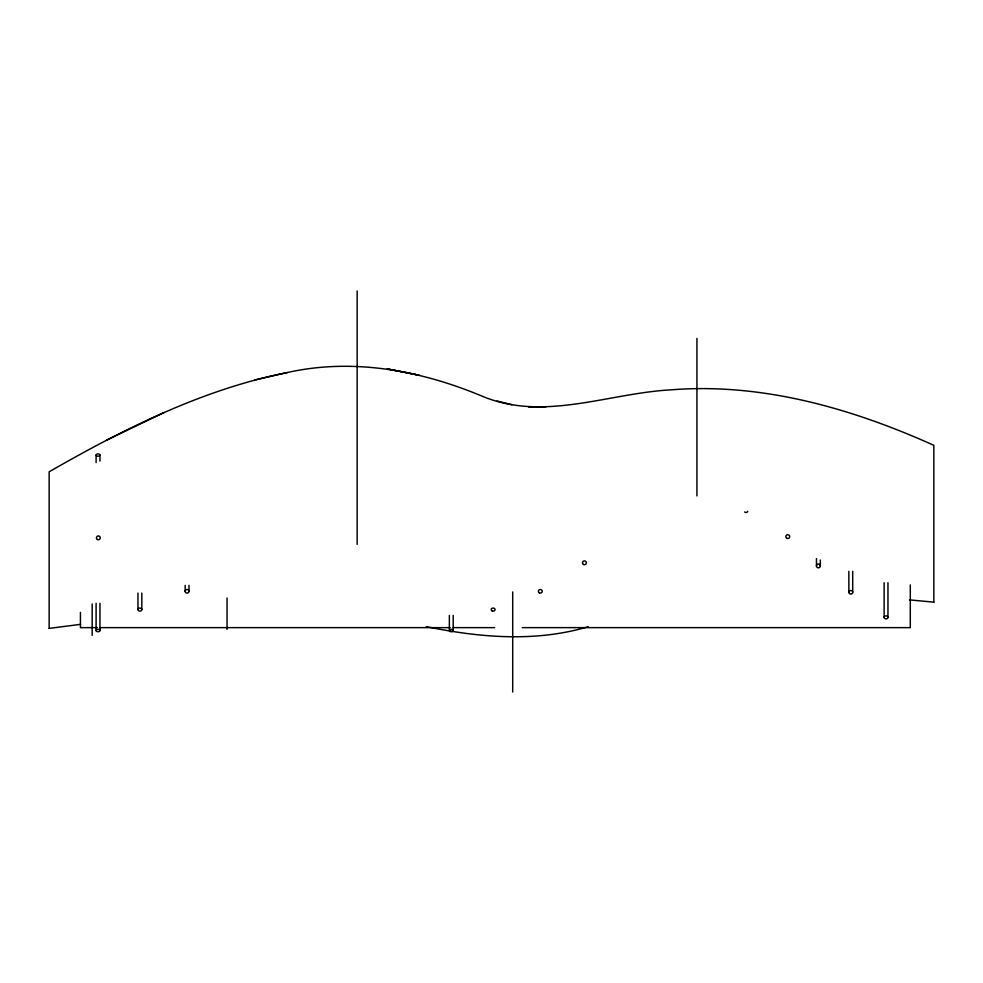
<?xml version="1.0" encoding="UTF-8"?>
<svg xmlns="http://www.w3.org/2000/svg" width="983" height="983" viewBox="0 0 983 983"><rect width="100%" height="100%" fill="white"/><g stroke="black" fill="none" stroke-linecap="round" stroke-linejoin="round"><path stroke-width="1.47" d="M933.85 602.174L933.85 445.311C851.708 408.387 761.899 382.547 671.045 389.846C608.354 393.188 543.243 422.051 481.903 396.075C420.724 370.53 353.069 357.812 287.429 372.52C202.314 389.415 123.87 428.957 49.15 471.791L49.15 628.456M106.422 440.224L164.161 412.491M254.88 379.929L287.429 372.52M588.264 626.724C535.231 642.452 479.704 637.586 426.327 626.626M49.15 628.383L80.643 624.352M97.305 627.633L80.434 627.633L80.434 612.372M100.377 627.633L450.116 627.633M453.175 627.633L494.596 627.633M522.206 627.633L910.295 627.633L910.295 584.91M528.621 407.011L545.676 407.171M909.422 599.876L933.85 602.149M497.042 400.99L511.885 404.738M887.968 582.747L887.968 617.361A1.929 1.524 0 0 1 885.093 618.676A1.929 1.524 0 0 1 885.093 616.046A1.929 1.524 0 0 1 887.968 617.361M884.122 582.747L884.122 617.361M852.703 571.32L852.703 592.27A1.929 1.769 0 0 1 849.816 593.806A1.929 1.769 0 0 1 849.816 590.734A1.929 1.769 0 0 1 852.703 592.27M848.857 571.32L848.857 592.27M820.314 560.027L820.314 565.913A1.929 1.905 0 0 1 817.426 567.572A1.929 1.905 0 0 1 817.426 564.267A1.929 1.905 0 0 1 820.314 565.913M816.468 558.553L816.468 565.913M696.935 338.398L696.935 495.936M512.708 591.95L512.708 692.02M453.2 615.407L453.2 630.545A1.929 1.192 0 0 1 450.312 631.577A1.929 1.192 0 0 1 450.312 629.513A1.929 1.192 0 0 1 453.2 630.545M449.354 615.407L449.354 630.545M357.161 290.98L357.161 544.373M227.048 598.008L227.048 629.452M189.006 585.376L189.006 591.299A1.929 1.782 0 0 1 186.119 592.847A1.929 1.782 0 0 1 186.119 589.751A1.929 1.782 0 0 1 189.006 591.299M185.16 585.376L185.16 591.299M141.81 593.068L141.81 609.583A1.929 1.536 0 0 1 138.922 610.922A1.929 1.536 0 0 1 138.922 608.256A1.929 1.536 0 0 1 141.81 609.583M137.952 593.068L137.952 609.583M99.959 455.055A1.929 1.167 0 0 1 97.071 456.063A1.929 1.167 0 0 1 97.071 454.048A1.929 1.167 0 0 1 99.959 455.055L99.959 461.088M99.959 603.292L99.959 630.545A1.929 1.192 0 0 1 97.071 631.577A1.929 1.192 0 0 1 97.071 629.513A1.929 1.192 0 0 1 99.959 630.545M96.101 455.055L96.101 462.6M96.101 603.292L96.101 630.545M92.169 603.918L92.169 635.362M747.744 511.344A1.929 1.782 0 0 1 744.586 511.983M418.955 375.187L387.363 368.908L418.955 375.187M786.707 538.192A1.929 1.905 0 0 0 789.705 536.743A1.929 1.905 0 0 0 786.953 534.887A1.929 1.905 0 0 0 786.707 538.192M583.472 564.451A1.929 1.905 0 0 0 586.36 562.792A1.929 1.905 0 0 0 583.472 561.146A1.929 1.905 0 0 0 583.472 564.451M539.36 592.847A1.929 1.782 0 0 0 542.247 591.299A1.929 1.782 0 0 0 539.36 589.751A1.929 1.782 0 0 0 539.36 592.847M492.164 610.922A1.929 1.536 0 0 0 495.051 609.583A1.929 1.536 0 0 0 492.164 608.256A1.929 1.536 0 0 0 492.164 610.922M97.391 539.52A1.929 1.929 0 0 0 100.278 537.848A1.929 1.929 0 0 0 97.391 536.19A1.929 1.929 0 0 0 97.391 539.52"/></g></svg>
